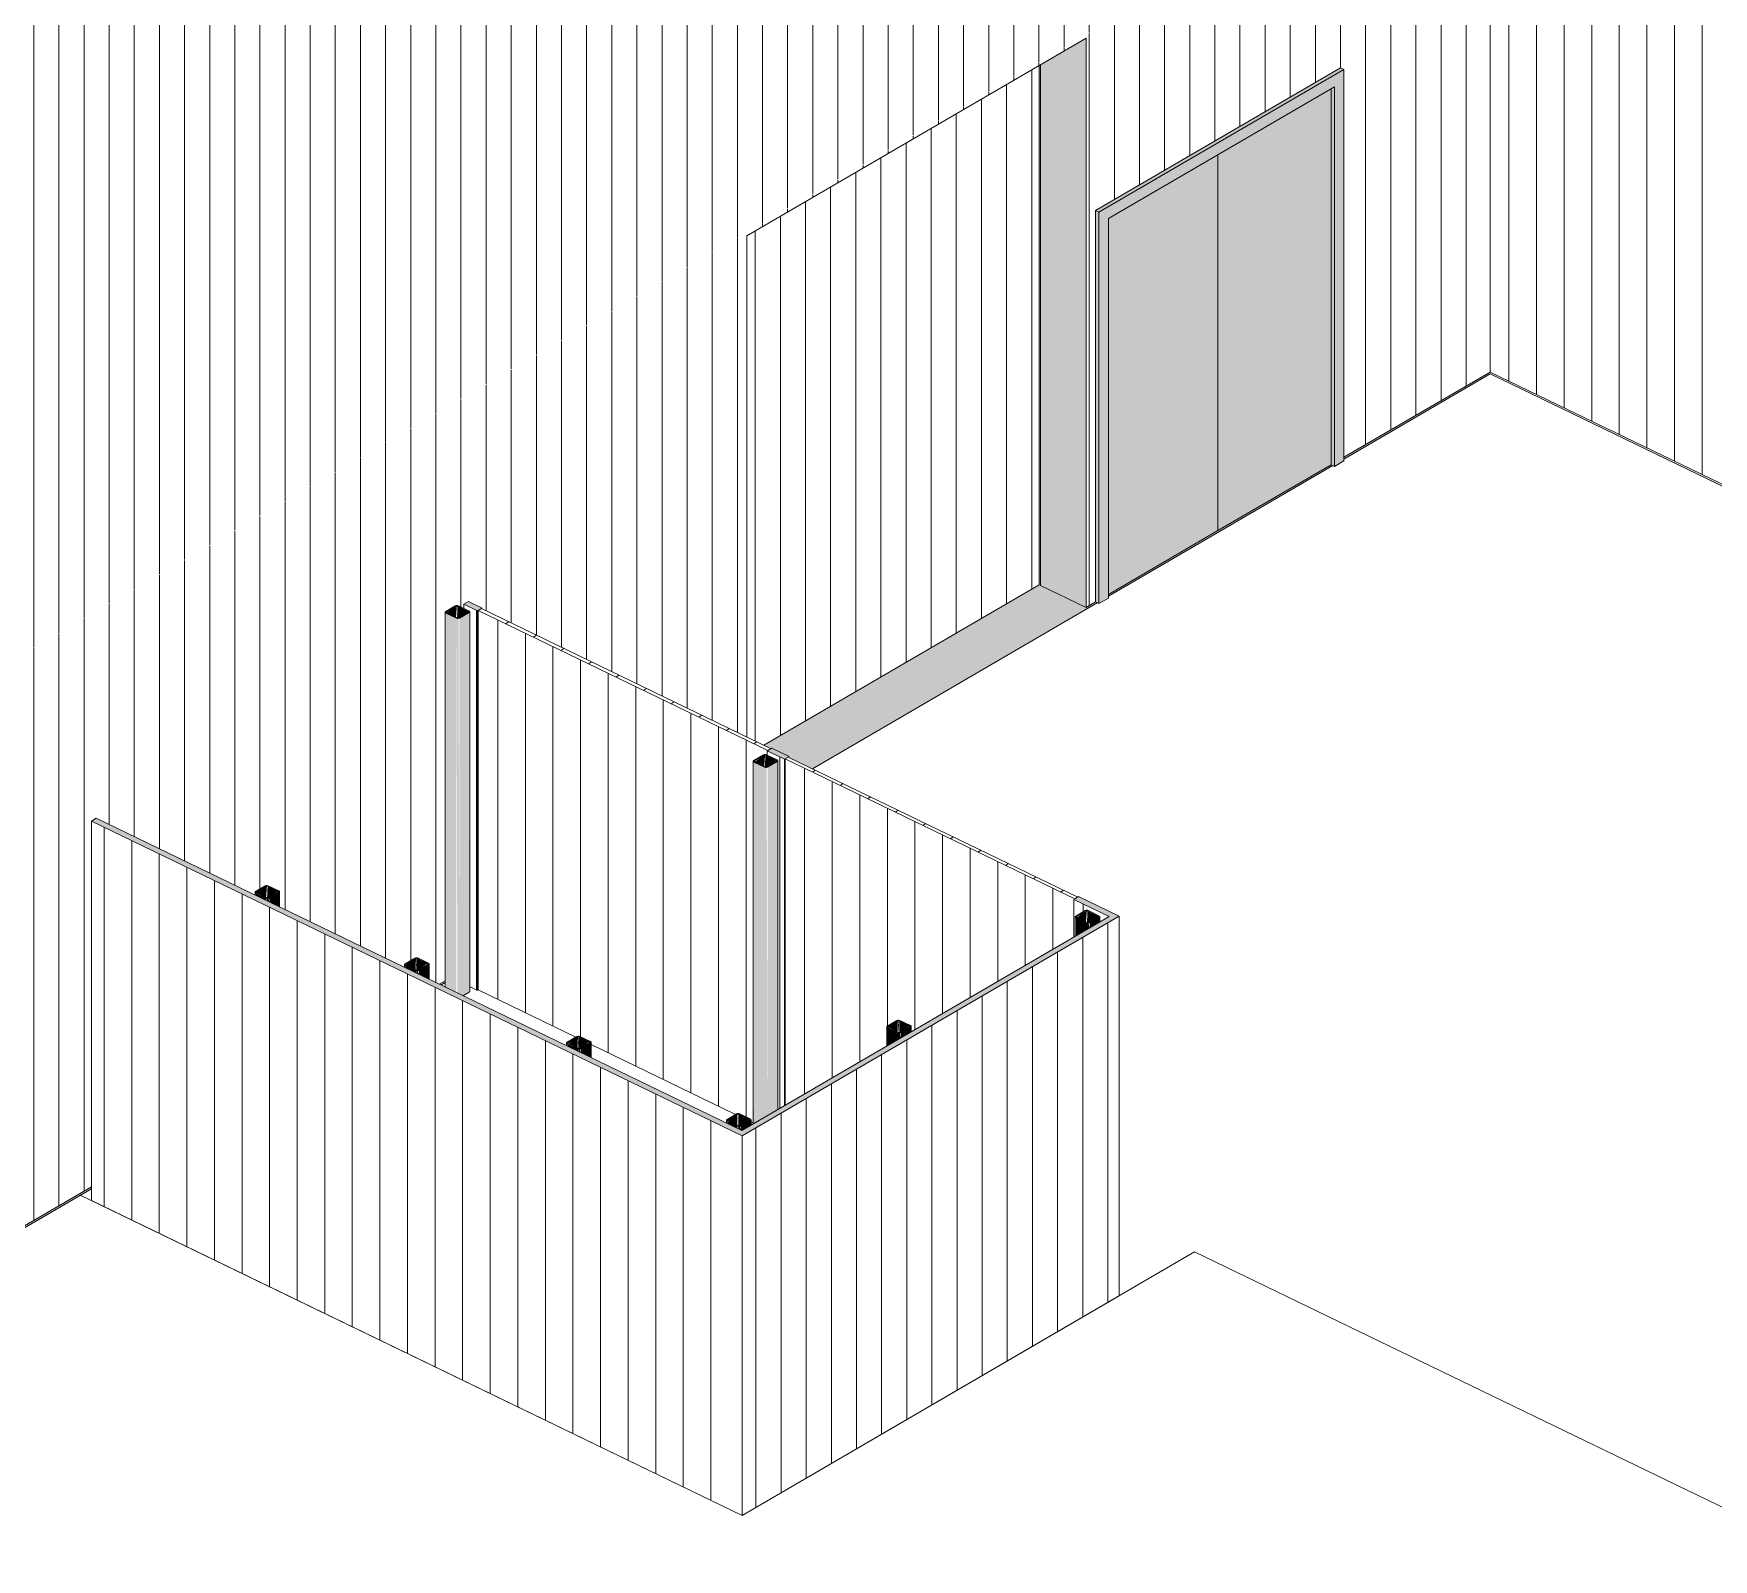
# Model space of a CAD drawing. Header units: inches. Extents: x 27328 to 52026, y -4075 to 4147.
# Drawn here: x 45633.1 to 45993.2, y -1646.2 to -1319.1 of the extents above; entities that cross this region are included whole.
import ezdxf

# ---------------------------------------------------------------- set-up
doc = ezdxf.new("R2010")
doc.units = ezdxf.units.IN
doc.header["$MEASUREMENT"] = 0
for name, color, linetype, lineweight in [('A-DOOR', 31, 'Continuous', 9), ('A-DOOR-FRAM', 31, 'Continuous', 9), ('A-WALL-PATT', 111, 'Continuous', 9), ('C-BLDG-PADS', 91, 'Continuous', 9), ('C-TOPO', 7, 'Continuous', 9), ('EOP-PR', 4, 'Continuous', 9), ('L-SITE-WALL', 31, 'Continuous', 9), ('S-COLS', 52, 'Continuous', 9)]:
    doc.layers.add(name, color=color, linetype=linetype, lineweight=lineweight)
pattern_1 = [(90, (-84912.738, -32813.308), (-5.388, -3.138), [])]

# ---------------------------------------------------------------- blocks, each defined once
blk = doc.blocks.new('Double-Flush - 72_ x 96_-983185-Axon - Looking South West')
at = {"layer": 'A-DOOR'}
for points in [[(-31023.11, -1425.62), (-30998.86, -1411.5), (-30998.86, -1330.92), (-31023.11, -1345.05), (-31023.11, -1411.86)], [(-31046.61, -1439.31), (-31023.11, -1425.62), (-31023.11, -1345.05), (-31046.61, -1358.74), (-31046.61, -1392.02)]]:
    blk.add_hatch(color=256, dxfattribs=at).paths.add_polyline_path(points, flags=0)
at = {"layer": 'A-DOOR-FRAM'}
for points in [[(-31048.63, -1357.37), (-30996.24, -1326.7), (-30996.84, -1326.42), (-31049.37, -1357.02)], [(-31048.63, -1441.28), (-31046.61, -1440.1), (-31046.61, -1358.74), (-30998.12, -1330.49), (-30998.12, -1411.86), (-30996.1, -1410.68), (-30996.24, -1326.86), (-31048.63, -1357.37), (-31048.63, -1388.77)], [(-30998.12, -1411.86), (-30998.12, -1330.49), (-30998.86, -1330.92), (-30998.86, -1411.5), (-30998.49, -1411.68)], [(-31048.63, -1441.28), (-31048.63, -1357.37), (-31049.37, -1357.02), (-31049.37, -1440.92), (-31049, -1441.1)]]:
    blk.add_hatch(color=256, dxfattribs=at).paths.add_polyline_path(points, flags=0)
at = {"layer": 'A-DOOR'}
for p, q in [((-30998.86, -1411.5), (-30998.86, -1330.92)), ((-31023.11, -1345.05), (-31023.11, -1425.62)), ((-31023.11, -1425.62), (-31023.11, -1345.05)), ((-31023.11, -1425.62), (-30998.86, -1411.5)), ((-31046.61, -1439.31), (-31023.11, -1425.62))]:
    blk.add_line(p, q, dxfattribs=at)
at = {"layer": 'A-DOOR-FRAM'}
for p, q in [((-31049.37, -1357.02), (-30996.84, -1326.42)), ((-30996.1, -1326.77), (-31048.63, -1357.37)), ((-30996.1, -1326.77), (-30996.84, -1326.42)), ((-30996.1, -1410.68), (-30996.1, -1326.77)), ((-31046.61, -1358.74), (-30998.12, -1330.49)), ((-30998.86, -1411.5), (-30998.86, -1330.92)), ((-30998.12, -1330.49), (-30998.12, -1411.86)), ((-31049.37, -1440.92), (-31049.37, -1357.02)), ((-31048.63, -1357.37), (-31049.37, -1357.02)), ((-31048.63, -1357.37), (-31048.63, -1441.28)), ((-31046.61, -1440.1), (-31046.61, -1358.74)), ((-30998.12, -1411.86), (-30998.86, -1411.5)), ((-30998.12, -1411.86), (-30996.1, -1410.68)), ((-31048.63, -1441.28), (-31046.61, -1440.1)), ((-31048.63, -1441.28), (-31049.37, -1440.92))]:
    blk.add_line(p, q, dxfattribs=at)
blk = doc.blocks.new('overhead door - one-983186-Axon - Looking South West')
at = {"layer": 'A-DOOR'}
h = blk.add_hatch(dxfattribs=at)
h.set_pattern_fill('FP_30', color=256, style=0, pattern_type=2)
h.set_pattern_definition([(90, (-82899.186, -31629.791), (-5.388, -3.138), [])])
h.paths.add_polyline_path([(-31120.5, -1471.61), (-31061.47, -1437.23), (-31061.47, -1325.92), (-31124.14, -1362.42), (-31124.14, -1469.86)], flags=0)
for p, q in [((-31061.47, -1325.92), (-31061.47, -1437.23)), ((-31061.47, -1437.23), (-31120.5, -1471.61))]:
    blk.add_line(p, q, dxfattribs=at)
blk = doc.blocks.new('dumpster door - one-1001559-Axon - Looking South West')
at = {"layer": 'A-DOOR'}
h = blk.add_hatch(dxfattribs=at)
h.set_pattern_fill('FP_38', color=256, style=0, pattern_type=2)
h.set_pattern_definition([(30.218, (-82885.882, -31660.747), (-0.4298799, -6.5539234), [])])
h.paths.add_polyline_path([(-31053.82, -1504.58), (-31053.15, -1504.19), (-31115.24, -1474.16), (-31115.91, -1474.55), (-31077.75, -1493.01)], flags=0)
h = blk.add_hatch(dxfattribs=at)
h.set_pattern_fill('FP_37', color=256, style=0, pattern_type=2)
h.set_pattern_definition([(90, (-82903.958, -31733.728), (5.913, 2.86), [])])
h.paths.add_polyline_path([(-31115.91, -1548.82), (-31094.13, -1536.13), (-31093.99, -1532.18), (-31093.91, -1531.89), (-31093.85, -1531.73), (-31091.68, -1530.68), (-31091.11, -1530.7), (-31089.12, -1531.86), (-31088.92, -1531.98), (-31088.89, -1531.95), (-31088.89, -1533.08), (-31053.99, -1512.75), (-31053.99, -1504.5), (-31115.91, -1474.65), (-31115.91, -1533.89)], flags=0)
for p, q in [((-31115.91, -1474.55), (-31115.24, -1474.16)), ((-31115.91, -1548.82), (-31115.91, -1474.55)), ((-31053.82, -1504.58), (-31115.91, -1474.55)), ((-31115.24, -1474.16), (-31053.15, -1504.19)), ((-31053.15, -1504.19), (-31053.82, -1504.58))]:
    blk.add_line(p, q, dxfattribs=at)
blk = doc.blocks.new('dumpster door - one-V148-Axon - Looking South West')
at = {"layer": 'A-DOOR'}
h = blk.add_hatch(dxfattribs=at)
h.set_pattern_fill('FP_40', color=256, style=0, pattern_type=2)
h.set_pattern_definition([(30.218, (-82951.667, -31628.932), (-0.4298799, -6.5539234), [])])
h.paths.add_polyline_path([(-31119.61, -1472.76), (-31118.94, -1472.37), (-31181.03, -1442.34), (-31181.7, -1442.74), (-31159.27, -1453.59)], flags=0)
h = blk.add_hatch(dxfattribs=at)
h.set_pattern_fill('FP_39', color=256, style=0, pattern_type=2)
h.set_pattern_definition([(90, (-82969.743, -31701.913), (5.913, 2.86), [])])
h.paths.add_polyline_path([(-31122.74, -1552.61), (-31122.6, -1475.27), (-31122.51, -1474.97), (-31122.46, -1474.82), (-31120.29, -1473.76), (-31119.78, -1473.62), (-31119.78, -1472.68), (-31181.7, -1442.84), (-31181.7, -1524.1), (-31160.67, -1534.11), (-31160.31, -1534.11), (-31159.74, -1534.13), (-31157.75, -1535.29), (-31157.55, -1535.41), (-31157.52, -1535.38), (-31157.52, -1535.79), (-31126.45, -1550.72), (-31126.03, -1550.69), (-31125.12, -1550.88), (-31123.47, -1551.86), (-31123.27, -1551.98), (-31123.24, -1551.95), (-31123.09, -1552.45)], flags=0)
for p, q in [((-31181.7, -1442.74), (-31181.03, -1442.34)), ((-31181.7, -1524.1), (-31181.7, -1442.74)), ((-31119.61, -1472.76), (-31181.7, -1442.74)), ((-31181.03, -1442.34), (-31118.94, -1472.37)), ((-31118.94, -1472.37), (-31119.61, -1472.76)), ((-31160.8, -1534.21), (-31181.7, -1524.1)), ((-31126.52, -1550.78), (-31157.52, -1535.79)), ((-31122.73, -1552.62), (-31123.24, -1552.37))]:
    blk.add_line(p, q, dxfattribs=at)
blk = doc.blocks.new('HSS-Hollow Structural Section-Column - HSS4X4X1_4-1001889-Axon - Looking South West')
at = {"layer": 'S-COLS'}
h = blk.add_hatch(color=256, dxfattribs=at)
h.paths.add_polyline_path([(-31186.39, -1444.42), (-31186.24, -1444.32), (-31188.66, -1443.32)], flags=0)
h.paths.add_polyline_path([(-31183.86, -1442.94), (-31183.7, -1442.85), (-31186.13, -1441.84)], flags=0)
for points in [[(-31186.39, -1524.65), (-31186.39, -1444.42), (-31188.66, -1443.32), (-31188.66, -1523.56)], [(-31186.45, -1444.22), (-31186.45, -1441.85), (-31188.51, -1443.23), (-31188.32, -1443.32)], [(-31186.18, -1444.47), (-31186.13, -1444.42), (-31186.23, -1441.81), (-31186.45, -1441.85), (-31186.24, -1444.46), (-31186.23, -1444.46)], [(-31186.13, -1444.47), (-31185.91, -1444.32), (-31183.86, -1442.94), (-31186.13, -1441.84), (-31186.13, -1444.47)], [(-31184.99, -1525.33), (-31183.67, -1524.56), (-31183.67, -1443.2), (-31185.74, -1444.4), (-31185.74, -1524.97)], [(-31185.74, -1524.97), (-31185.94, -1444.47), (-31186.39, -1444.42), (-31186.18, -1524.76), (-31185.74, -1524.97)], [(-31183.67, -1524.56), (-31183.56, -1524.45), (-31183.67, -1488)]]:
    blk.add_hatch(color=256, dxfattribs=at).paths.add_polyline_path(points, flags=0)
for p, q in [((-31188.81, -1443.14), (-31188.81, -1523.48)), ((-31188.69, -1442.97), (-31186.63, -1441.77)), ((-31186.39, -1444.42), (-31188.66, -1443.32)), ((-31186.45, -1441.85), (-31188.52, -1443.05)), ((-31188.51, -1443.23), (-31186.24, -1444.32)), ((-31183.86, -1442.94), (-31186.13, -1441.84)), ((-31185.97, -1441.75), (-31183.7, -1442.85)), ((-31185.91, -1444.32), (-31183.84, -1443.11)), ((-31183.67, -1443.2), (-31185.74, -1444.4)), ((-31183.79, -1442.99), (-31183.86, -1442.94)), ((-31183.55, -1524.39), (-31183.55, -1443.03)), ((-31183.67, -1524.56), (-31184.99, -1525.33))]:
    blk.add_line(p, q, dxfattribs=at)
for points in [[(-31188.66, -1443.32, 0), (-31188.79, -1443.21, 0), (-31188.8, -1443.08, 0), (-31188.69, -1442.97, 0)], [(-31188.52, -1443.05, 0), (-31188.58, -1443.11, 0), (-31188.57, -1443.17, 0), (-31188.51, -1443.23, 0)], [(-31186.63, -1441.77, 0), (-31186.42, -1441.7, 0), (-31186.18, -1441.69, 0), (-31185.97, -1441.75, 0)], [(-31186.13, -1441.84, 0), (-31186.23, -1441.81, 0), (-31186.35, -1441.81, 0), (-31186.45, -1441.85, 0)], [(-31183.84, -1443.11, 0), (-31183.79, -1443.06, 0), (-31183.78, -1443.03, 0)], [(-31183.7, -1442.85, 0), (-31183.57, -1442.95, 0), (-31183.56, -1443.08, 0), (-31183.67, -1443.2, 0)], [(-31185.74, -1444.4, 0), (-31185.94, -1444.47, 0), (-31186.18, -1444.47, 0), (-31186.39, -1444.42, 0)], [(-31186.24, -1444.32, 0), (-31186.13, -1444.35, 0), (-31186.01, -1444.35, 0), (-31185.91, -1444.32, 0)], [(-31183.55, -1524.39, 0), (-31183.56, -1524.45, 0), (-31183.67, -1524.56, 0)]]:
    blk.add_polyline3d(points, dxfattribs=at)
blk = doc.blocks.new('HSS-Hollow Structural Section-Column - HSS4X4X1_4-V149-Axon - Looking South West')
at = {"layer": 'S-COLS'}
h = blk.add_hatch(color=256, dxfattribs=at)
h.paths.add_polyline_path([(-31120.33, -1476.36), (-31120.18, -1476.27), (-31122.6, -1475.27)], flags=0)
h.paths.add_polyline_path([(-31117.79, -1474.89), (-31117.64, -1474.79), (-31120.06, -1473.79)], flags=0)
for points in [[(-31122.6, -1552.71), (-31120.33, -1551.39), (-31120.33, -1476.36), (-31122.6, -1475.27), (-31122.6, -1533.89)], [(-31120.39, -1476.17), (-31120.39, -1473.8), (-31122.44, -1475.18), (-31122.25, -1475.27)], [(-31120.12, -1476.42), (-31120.06, -1476.36), (-31120.17, -1473.76), (-31120.39, -1473.8), (-31120.18, -1476.41), (-31120.14, -1476.42)], [(-31120.33, -1551.39), (-31119.67, -1551.01), (-31119.88, -1476.42), (-31120.33, -1476.36), (-31120.33, -1533.89)], [(-31120.06, -1476.42), (-31119.85, -1476.26), (-31117.79, -1474.89), (-31120.06, -1473.79), (-31120.06, -1476.42)], [(-31119.67, -1551.01), (-31117.61, -1549.8), (-31117.61, -1475.14), (-31119.67, -1476.35), (-31119.67, -1533.89)], [(-31122.74, -1552.8), (-31122.6, -1552.71), (-31122.74, -1533.89)], [(-31117.61, -1549.8), (-31117.5, -1549.74), (-31117.61, -1533.89)]]:
    blk.add_hatch(color=256, dxfattribs=at).paths.add_polyline_path(points, flags=0)
for p, q in [((-31122.75, -1475.08), (-31122.75, -1552.8)), ((-31122.63, -1474.92), (-31120.56, -1473.71)), ((-31120.33, -1476.36), (-31122.6, -1475.27)), ((-31120.39, -1473.8), (-31122.46, -1475)), ((-31122.44, -1475.18), (-31120.18, -1476.27)), ((-31117.79, -1474.89), (-31120.06, -1473.79)), ((-31119.91, -1473.7), (-31117.64, -1474.79)), ((-31119.85, -1476.26), (-31117.78, -1475.06)), ((-31117.61, -1475.14), (-31119.67, -1476.35)), ((-31117.73, -1474.94), (-31117.79, -1474.89)), ((-31117.49, -1549.73), (-31117.49, -1474.98))]:
    blk.add_line(p, q, dxfattribs=at)
for points in [[(-31122.6, -1475.27, 0), (-31122.73, -1475.16, 0), (-31122.74, -1475.03, 0), (-31122.63, -1474.92, 0)], [(-31122.46, -1475, 0), (-31122.51, -1475.06, 0), (-31122.51, -1475.12, 0), (-31122.44, -1475.18, 0)], [(-31120.56, -1473.71, 0), (-31120.36, -1473.64, 0), (-31120.12, -1473.64, 0), (-31119.91, -1473.7, 0)], [(-31120.06, -1473.79, 0), (-31120.17, -1473.76, 0), (-31120.29, -1473.76, 0), (-31120.39, -1473.8, 0)], [(-31119.67, -1476.35, 0), (-31119.88, -1476.42, 0), (-31120.12, -1476.42, 0), (-31120.33, -1476.36, 0)], [(-31120.18, -1476.27, 0), (-31120.07, -1476.3, 0), (-31119.95, -1476.3, 0), (-31119.85, -1476.26, 0)], [(-31117.78, -1475.06, 0), (-31117.72, -1475, 0), (-31117.72, -1474.98, 0)], [(-31117.64, -1474.79, 0), (-31117.51, -1474.9, 0), (-31117.5, -1475.03, 0), (-31117.61, -1475.14, 0)]]:
    blk.add_polyline3d(points, dxfattribs=at)
blk = doc.blocks.new('HSS-Hollow Structural Section-Column - HSS4X4X1_4-V150-Axon - Looking South West')
at = {"layer": 'S-COLS'}
h = blk.add_hatch(color=256, dxfattribs=at)
h.paths.add_polyline_path([(-31195.09, -1519.91), (-31194.94, -1519.82), (-31197.36, -1518.81)], flags=0)
h.paths.add_polyline_path([(-31192.56, -1518.43), (-31192.4, -1518.34), (-31194.82, -1517.33)], flags=0)
for points in [[(-31195.09, -1520.45), (-31195.09, -1519.91), (-31197.36, -1518.81), (-31197.36, -1519.35)], [(-31195.15, -1519.71), (-31195.15, -1517.34), (-31197.2, -1518.72), (-31197.02, -1518.81)], [(-31194.88, -1519.97), (-31194.82, -1519.91), (-31194.93, -1517.3), (-31195.15, -1517.34), (-31194.94, -1519.95), (-31194.93, -1519.95)], [(-31194.82, -1519.97), (-31194.61, -1519.81), (-31192.56, -1518.43), (-31194.82, -1517.33), (-31194.82, -1519.96)], [(-31192.37, -1521.76), (-31192.37, -1518.69), (-31194.44, -1519.89), (-31194.44, -1520.76)], [(-31194.44, -1520.76), (-31194.64, -1519.96), (-31195.09, -1519.91), (-31194.88, -1520.55), (-31194.64, -1520.67)]]:
    blk.add_hatch(color=256, dxfattribs=at).paths.add_polyline_path(points, flags=0)
for p, q in [((-31197.51, -1518.63), (-31197.51, -1519.28)), ((-31197.39, -1518.46), (-31195.33, -1517.26)), ((-31195.09, -1519.91), (-31197.36, -1518.81)), ((-31195.15, -1517.34), (-31197.22, -1518.55)), ((-31197.2, -1518.72), (-31194.94, -1519.82)), ((-31192.56, -1518.43), (-31194.82, -1517.33)), ((-31194.67, -1517.24), (-31192.4, -1518.34)), ((-31194.61, -1519.81), (-31192.54, -1518.61)), ((-31192.37, -1518.69), (-31194.44, -1519.89)), ((-31192.49, -1518.48), (-31192.56, -1518.43)), ((-31192.25, -1521.82), (-31192.25, -1518.52))]:
    blk.add_line(p, q, dxfattribs=at)
for points in [[(-31197.36, -1518.81, 0), (-31197.49, -1518.7, 0), (-31197.5, -1518.58, 0), (-31197.39, -1518.46, 0)], [(-31197.22, -1518.55, 0), (-31197.28, -1518.6, 0), (-31197.27, -1518.67, 0), (-31197.2, -1518.72, 0)], [(-31195.33, -1517.26, 0), (-31195.12, -1517.19, 0), (-31194.88, -1517.18, 0), (-31194.67, -1517.24, 0)], [(-31194.82, -1517.33, 0), (-31194.93, -1517.3, 0), (-31195.05, -1517.31, 0), (-31195.15, -1517.34, 0)], [(-31194.44, -1519.89, 0), (-31194.64, -1519.96, 0), (-31194.88, -1519.97, 0), (-31195.09, -1519.91, 0)], [(-31194.94, -1519.82, 0), (-31194.83, -1519.85, 0), (-31194.71, -1519.84, 0), (-31194.61, -1519.81, 0)], [(-31192.54, -1518.61, 0), (-31192.49, -1518.55, 0), (-31192.48, -1518.52, 0)], [(-31192.4, -1518.34, 0), (-31192.27, -1518.45, 0), (-31192.26, -1518.57, 0), (-31192.37, -1518.69, 0)]]:
    blk.add_polyline3d(points, dxfattribs=at)
blk = doc.blocks.new('HSS-Hollow Structural Section-Column - HSS4X4X1_4-V151-Axon - Looking South West')
at = {"layer": 'S-COLS'}
for points in [[(-31053.72, -1512.6), (-31053.58, -1512.51), (-31053.72, -1508.52)], [(-31053.58, -1512.51), (-31051.31, -1511.19), (-31051.31, -1509.74), (-31053.58, -1508.64)], [(-31051.37, -1509.55), (-31051.37, -1507.18), (-31053.42, -1508.55), (-31053.23, -1508.64)], [(-31051.1, -1509.8), (-31051.04, -1509.74), (-31051.15, -1507.14), (-31051.37, -1507.18), (-31051.16, -1509.78), (-31051.15, -1509.79)], [(-31051.04, -1509.8), (-31050.83, -1509.64), (-31048.78, -1508.26), (-31051.04, -1507.17), (-31051.04, -1509.79)], [(-31050.65, -1510.81), (-31048.59, -1509.61), (-31048.59, -1508.52), (-31050.65, -1509.73)], [(-31048.59, -1509.61), (-31048.48, -1509.54), (-31048.59, -1508.52)], [(-31051.31, -1511.19), (-31050.65, -1510.81), (-31050.86, -1509.79), (-31051.31, -1509.74)]]:
    blk.add_hatch(color=256, dxfattribs=at).paths.add_polyline_path(points, flags=0)
h = blk.add_hatch(color=256, dxfattribs=at)
h.paths.add_polyline_path([(-31051.31, -1509.74), (-31051.16, -1509.65), (-31053.58, -1508.64)], flags=0)
h.paths.add_polyline_path([(-31048.78, -1508.26), (-31048.62, -1508.17), (-31051.04, -1507.17)], flags=0)
for p, q in [((-31053.73, -1508.46), (-31053.73, -1512.6)), ((-31053.61, -1508.3), (-31051.55, -1507.09)), ((-31051.31, -1509.74), (-31053.58, -1508.64)), ((-31051.37, -1507.18), (-31053.44, -1508.38)), ((-31053.42, -1508.55), (-31051.16, -1509.65)), ((-31048.78, -1508.26), (-31051.04, -1507.17)), ((-31050.89, -1507.08), (-31048.62, -1508.17)), ((-31050.83, -1509.64), (-31048.76, -1508.44)), ((-31048.59, -1508.52), (-31050.65, -1509.73)), ((-31048.71, -1508.32), (-31048.78, -1508.26)), ((-31048.47, -1509.57), (-31048.47, -1508.36))]:
    blk.add_line(p, q, dxfattribs=at)
for points in [[(-31053.58, -1508.64, 0), (-31053.71, -1508.54, 0), (-31053.72, -1508.41, 0), (-31053.61, -1508.3, 0)], [(-31053.44, -1508.38, 0), (-31053.49, -1508.44, 0), (-31053.49, -1508.5, 0), (-31053.42, -1508.55, 0)], [(-31051.55, -1507.09, 0), (-31051.34, -1507.02, 0), (-31051.1, -1507.02, 0), (-31050.89, -1507.08, 0)], [(-31051.04, -1507.17, 0), (-31051.15, -1507.14, 0), (-31051.27, -1507.14, 0), (-31051.37, -1507.18, 0)], [(-31048.76, -1508.44, 0), (-31048.71, -1508.38, 0), (-31048.7, -1508.36, 0)], [(-31048.62, -1508.17, 0), (-31048.49, -1508.28, 0), (-31048.48, -1508.41, 0), (-31048.59, -1508.52, 0)], [(-31050.65, -1509.73, 0), (-31050.86, -1509.79, 0), (-31051.1, -1509.8, 0), (-31051.31, -1509.74, 0)], [(-31051.16, -1509.65, 0), (-31051.05, -1509.68, 0), (-31050.93, -1509.68, 0), (-31050.83, -1509.64, 0)]]:
    blk.add_polyline3d(points, dxfattribs=at)
blk = doc.blocks.new('HSS-Hollow Structural Section-Column - HSS4X4X1_4-V152-Axon - Looking South West')
at = {"layer": 'S-COLS'}
h = blk.add_hatch(color=256, dxfattribs=at)
h.paths.add_polyline_path([(-31126.08, -1553.29), (-31125.92, -1553.19), (-31128.34, -1552.19)], flags=0)
h.paths.add_polyline_path([(-31123.54, -1551.81), (-31123.38, -1551.72), (-31125.81, -1550.71)], flags=0)
for points in [[(-31126.08, -1553.82), (-31126.23, -1553.21), (-31128.34, -1552.19), (-31128.34, -1552.73), (-31126.23, -1553.75)], [(-31126.13, -1553.09), (-31126.23, -1550.78), (-31128.19, -1552.1), (-31126.23, -1553.04)], [(-31125.86, -1553.35), (-31125.81, -1553.29), (-31125.91, -1550.68), (-31126.13, -1550.72), (-31125.92, -1553.33), (-31125.91, -1553.33)], [(-31125.81, -1553.34), (-31125.59, -1553.19), (-31123.54, -1551.81), (-31125.81, -1550.71), (-31125.81, -1553.34)], [(-31125.22, -1554.24), (-31123.35, -1553.15), (-31123.35, -1552.07), (-31125.42, -1553.27), (-31125.42, -1554.14)], [(-31123.35, -1553.15), (-31123.24, -1553.09), (-31123.35, -1552.07)], [(-31125.42, -1554.14), (-31125.62, -1553.34), (-31126.08, -1553.29), (-31125.86, -1553.93), (-31125.62, -1554.05)]]:
    blk.add_hatch(color=256, dxfattribs=at).paths.add_polyline_path(points, flags=0)
for p, q in [((-31128.49, -1552.01), (-31128.49, -1552.65)), ((-31128.37, -1551.84), (-31126.31, -1550.64)), ((-31126.08, -1553.29), (-31128.34, -1552.19)), ((-31126.13, -1550.72), (-31128.2, -1551.92)), ((-31128.19, -1552.1), (-31125.92, -1553.19)), ((-31123.54, -1551.81), (-31125.81, -1550.71)), ((-31125.65, -1550.62), (-31123.38, -1551.72)), ((-31125.59, -1553.19), (-31123.52, -1551.98)), ((-31123.35, -1552.07), (-31125.42, -1553.27)), ((-31123.47, -1551.86), (-31123.54, -1551.81)), ((-31123.23, -1553.08), (-31123.23, -1551.9))]:
    blk.add_line(p, q, dxfattribs=at)
for points in [[(-31128.34, -1552.19, 0), (-31128.47, -1552.08, 0), (-31128.48, -1551.95, 0), (-31128.37, -1551.84, 0)], [(-31128.2, -1551.92, 0), (-31128.26, -1551.98, 0), (-31128.25, -1552.04, 0), (-31128.19, -1552.1, 0)], [(-31126.31, -1550.64, 0), (-31126.1, -1550.57, 0), (-31125.86, -1550.56, 0), (-31125.65, -1550.62, 0)], [(-31125.81, -1550.71, 0), (-31125.91, -1550.68, 0), (-31126.03, -1550.69, 0), (-31126.13, -1550.72, 0)], [(-31123.52, -1551.98, 0), (-31123.47, -1551.93, 0), (-31123.46, -1551.9, 0)], [(-31123.38, -1551.72, 0), (-31123.25, -1551.82, 0), (-31123.24, -1551.95, 0), (-31123.35, -1552.07, 0)], [(-31125.42, -1553.27, 0), (-31125.62, -1553.34, 0), (-31125.86, -1553.35, 0), (-31126.08, -1553.29, 0)], [(-31125.92, -1553.19, 0), (-31125.81, -1553.22, 0), (-31125.69, -1553.22, 0), (-31125.59, -1553.19, 0)]]:
    blk.add_polyline3d(points, dxfattribs=at)
blk = doc.blocks.new('HSS-Hollow Structural Section-Column - HSS4X4X1_4-V153-Axon - Looking South West')
at = {"layer": 'S-COLS'}
for points in [[(-31091.51, -1533.34), (-31091.46, -1533.28), (-31091.56, -1530.68), (-31091.78, -1530.71), (-31091.57, -1533.32), (-31091.56, -1533.32)], [(-31094.13, -1536.13), (-31093.99, -1536.05), (-31094.13, -1533.89)], [(-31093.99, -1536.05), (-31091.73, -1534.73), (-31091.73, -1533.28), (-31093.99, -1532.18), (-31093.99, -1533.89)], [(-31091.78, -1533.08), (-31091.78, -1530.71), (-31093.84, -1532.09), (-31093.65, -1532.18)], [(-31091.73, -1534.73), (-31091.07, -1534.35), (-31091.27, -1533.33), (-31091.73, -1533.28), (-31091.73, -1533.89)], [(-31091.46, -1533.34), (-31091.24, -1533.18), (-31089.19, -1531.8), (-31091.46, -1530.7), (-31091.46, -1533.33)], [(-31091.07, -1534.35), (-31089, -1533.14), (-31089, -1532.06), (-31091.07, -1533.26), (-31091.07, -1533.89)], [(-31089, -1533.14), (-31088.89, -1533.08), (-31089, -1532.06)]]:
    blk.add_hatch(color=256, dxfattribs=at).paths.add_polyline_path(points, flags=0)
h = blk.add_hatch(color=256, dxfattribs=at)
h.paths.add_polyline_path([(-31091.73, -1533.28), (-31091.57, -1533.19), (-31093.99, -1532.18)], flags=0)
h.paths.add_polyline_path([(-31089.19, -1531.8), (-31089.03, -1531.71), (-31091.46, -1530.7)], flags=0)
for p, q in [((-31094.02, -1531.83), (-31091.96, -1530.63)), ((-31091.3, -1530.61), (-31089.03, -1531.71)), ((-31094.14, -1532), (-31094.14, -1536.14)), ((-31091.73, -1533.28), (-31093.99, -1532.18)), ((-31091.78, -1530.71), (-31093.85, -1531.92)), ((-31093.84, -1532.09), (-31091.57, -1533.19)), ((-31089.19, -1531.8), (-31091.46, -1530.7)), ((-31091.24, -1533.18), (-31089.17, -1531.98)), ((-31089, -1532.06), (-31091.07, -1533.26)), ((-31089.12, -1531.86), (-31089.19, -1531.8)), ((-31088.88, -1533.07), (-31088.88, -1531.89))]:
    blk.add_line(p, q, dxfattribs=at)
for points in [[(-31091.96, -1530.63, 0), (-31091.75, -1530.56, 0), (-31091.51, -1530.55, 0), (-31091.3, -1530.61, 0)], [(-31091.46, -1530.7, 0), (-31091.56, -1530.68, 0), (-31091.68, -1530.68, 0), (-31091.78, -1530.71, 0)], [(-31093.99, -1532.18, 0), (-31094.12, -1532.07, 0), (-31094.13, -1531.95, 0), (-31094.02, -1531.83, 0)], [(-31093.85, -1531.92, 0), (-31093.91, -1531.97, 0), (-31093.9, -1532.04, 0), (-31093.84, -1532.09, 0)], [(-31091.07, -1533.26, 0), (-31091.27, -1533.33, 0), (-31091.51, -1533.34, 0), (-31091.73, -1533.28, 0)], [(-31091.57, -1533.19, 0), (-31091.46, -1533.22, 0), (-31091.34, -1533.21, 0), (-31091.24, -1533.18, 0)], [(-31089.17, -1531.98, 0), (-31089.12, -1531.92, 0), (-31089.11, -1531.89, 0)], [(-31089.03, -1531.71, 0), (-31088.9, -1531.82, 0), (-31088.89, -1531.95, 0), (-31089, -1532.06, 0)]]:
    blk.add_polyline3d(points, dxfattribs=at)

msp = doc.modelspace()

# ---------------------------------------------------------------- hatches: boundary and pattern name
at = {"layer": 'A-WALL-PATT'}
h = msp.add_hatch(dxfattribs=at)
h.set_pattern_fill('FP_24', color=256, style=0, pattern_type=2)
h.set_pattern_definition(pattern_1)
h.paths.add_polyline_path([(43798.74, -2519.25), (45947.05, -1267.79), (45947.05, -1187.25), (45949.56, -1185.79), (45949.56, -1102.94), (43798.74, -2355.67), (43798.74, -2501.34)], flags=0)
h = msp.add_hatch(dxfattribs=at)
h.set_pattern_fill('FP_27', color=256, style=0, pattern_type=2)
h.set_pattern_definition([(90, (-82782.511, -31555.087), (-5.913, 2.86), [])])
h.paths.add_polyline_path([(46109.09, -1470.82), (46109.09, -1314.12), (45950.73, -1237.54), (45950.64, -1272.14), (45945.37, -1269.59), (45945.4, -1391.66), (46076.91, -1455.26)], flags=0)
h = msp.add_hatch(dxfattribs=at)
h.set_pattern_fill('FP_24', color=256, style=0, pattern_type=2)
h.set_pattern_definition(pattern_1)
h.paths.add_polyline_path([(43798.74, -2641.93), (43804.97, -2638.3), (43804.97, -2554.39), (43833.26, -2537.92), (43834, -2538.28), (43834, -2621.39), (45645.49, -1566.3), (45645.49, -1487.89), (45646.5, -1487.3), (45680.57, -1503.78), (45680.71, -1503.31), (45680.8, -1503.01), (45680.85, -1502.86), (45683.02, -1501.8), (45683.59, -1501.83), (45685.58, -1502.98), (45685.78, -1503.1), (45685.81, -1503.07), (45685.81, -1506.31), (45712.63, -1519.28), (45712.77, -1518.81), (45712.86, -1518.52), (45712.91, -1518.36), (45715.08, -1517.31), (45715.65, -1517.33), (45717.64, -1518.48), (45717.84, -1518.61), (45717.87, -1518.57), (45717.87, -1521.82), (45720.06, -1522.87), (45721.33, -1522.13), (45721.47, -1443.32), (45721.56, -1443.03), (45721.61, -1442.87), (45723.78, -1441.81), (45724.47, -1441.9), (45725.31, -1442.25), (45725.31, -1441.41), (45726.32, -1440.82), (45786, -1469.86), (45786, -1362.42), (45858.74, -1320.05), (45858.74, -1442.1), (45860.76, -1440.92), (45860.76, -1357.02), (45913.39, -1326.46), (45914.03, -1326.77), (45914.03, -1409.89), (45945.37, -1391.64), (45945.47, -1269.54), (45947.05, -1268.61), (45947.02, -1268), (45587.84, -1477.2), (43798.74, -2519.25), (43798.74, -2598.08)], flags=0)
h = msp.add_hatch(dxfattribs=at)
h.set_pattern_fill('FP_36', color=256, style=0, pattern_type=2)
h.set_pattern_definition([(90, (-82986.173, -31694.147), (-5.913, 2.86), [])])
h.paths.add_polyline_path([(45792.64, -1549.74), (45794.05, -1548.92), (45794.05, -1474.65), (45790.35, -1472.86), (45790.42, -1473.79), (45792.4, -1474.94), (45792.61, -1475.06), (45792.64, -1475.03), (45792.64, -1533.89)], flags=0)
h.paths.add_polyline_path([(45728.26, -1524.2), (45728.26, -1442.84), (45725.31, -1441.41), (45725.31, -1442.3), (45726.34, -1442.99), (45726.54, -1443.11), (45726.57, -1443.08), (45726.57, -1523.38)], flags=0)
h.paths.add_polyline_path([(45856.14, -1512.75), (45856.41, -1512.6), (45856.55, -1508.64), (45856.64, -1508.35), (45856.69, -1508.2), (45858.86, -1507.14), (45859.43, -1507.17), (45861.42, -1508.34), (45861.62, -1508.44), (45861.65, -1508.41), (45861.65, -1509.54), (45863.61, -1508.29), (45856.14, -1504.68), (45856.14, -1508.54)], flags=0)
h = msp.add_hatch(dxfattribs=at)
h.set_pattern_fill('FP_35', color=256, style=0, pattern_type=2)
h.set_pattern_definition([(90, (-83065.987, -31740.634), (-5.913, 2.86), [])])
h.paths.add_polyline_path([(45783.9, -1636.19), (45783.9, -1554.83), (45645.49, -1487.89), (45645.49, -1569.26), (45772.41, -1630.63)], flags=0)
h = msp.add_hatch(dxfattribs=at)
h.set_pattern_fill('FP_34', color=256, style=0, pattern_type=2)
h.set_pattern_definition([(90, (-82925.965, -31807.811), (-5.388, -3.138), [])])
h.paths.add_polyline_path([(45785.01, -1636.73), (45865.83, -1589.65), (45865.83, -1508.29), (45785.01, -1555.36), (45785.01, -1630.63)], flags=0)
at = {"layer": 'C-BLDG-PADS'}
h = msp.add_hatch(color=256, dxfattribs=at)
h.paths.add_polyline_path([(43594.78, -2761.12), (43805.34, -2638.48), (43804.97, -2638.3), (43594.75, -2760.75), (42782.69, -2367.83), (42782.69, -2367.74), (42671.89, -2314.12), (42671.89, -2313.63), (42671.04, -2314.12), (42437.23, -2200.86), (42436.8, -2201.11), (43594.75, -2761.1)], flags=0)
h.paths.add_polyline_path([(43807.73, -2637.09), (43831.61, -2623.18), (43831.24, -2623), (43807.73, -2636.69)], flags=0)
h.paths.add_polyline_path([(43834, -2621.79), (45645.49, -1566.7), (45645.49, -1566.3), (43834, -2621.39)], flags=0)
h.paths.add_polyline_path([(42382.23, -2170.25), (42382.07, -2163.26), (42374.36, -2159.69), (42373.88, -2159.79), (42371.07, -2161.43), (42370.75, -2161.27), (42370.75, -2152.6), (42368.18, -2154.1), (42368.18, -2155.46), (42367.5, -2155.85), (42367.5, -2157.55), (42362.28, -2160.59), (42382.07, -2170.17)], flags=0)
h.paths.add_polyline_path([(42356.22, -2162.14), (42356.22, -2161.63), (42355.26, -2161.68)], flags=0)
h.paths.add_polyline_path([(45720.43, -1523.05), (45721.33, -1522.53), (45721.33, -1522.13), (45720.06, -1522.87)], flags=0)
h.paths.add_polyline_path([(45800.07, -1476.66), (45861.13, -1441.1), (45860.76, -1440.92), (45858.74, -1442.1), (45848.94, -1437.36), (45848.94, -1325.76), (45848.67, -1325.99), (45848.67, -1437.23), (45789.63, -1471.61), (45795.7, -1474.55)], flags=0)
h.paths.add_polyline_path([(46117.44, -1475.21), (46612.99, -1186.58), (46611.61, -1185.92), (46611.56, -1187.03), (46343.3, -1343.27), (46342.93, -1343.19), (46341.02, -1344.21), (46341.02, -1342.68), (46339.32, -1343.9), (46339.6, -1343.8), (46340.58, -1343.33), (46340.53, -1344.59), (46280.25, -1379.6), (46278.77, -1378.88), (46278.98, -1376.86), (46339.01, -1341.9), (46339.01, -1341.2), (46334.98, -1339.25), (46334.98, -1307.16), (46278.13, -1340.27), (46278.13, -1381.23), (46117.41, -1474.84), (45945.18, -1391.75), (45914.03, -1409.89), (45914.03, -1410.29), (45945.4, -1392.02), (46117.41, -1475.2)], flags=0)
h.paths.add_polyline_path([(45863.52, -1439.71), (45911.64, -1411.68), (45911.27, -1411.5), (45863.52, -1439.31)], flags=0)
h.paths.add_polyline_path([(46278.13, -1331.89), (46334.98, -1298.78), (46334.98, -1264.27), (46278.13, -1297.38), (46278.13, -1313.7)], flags=0)
h.paths.add_polyline_path([(45607.51, -1292.15), (45609.4, -1291.05), (45603.21, -1285.92), (45603.21, -1288.75), (45607.35, -1292.03)], flags=0)
h.paths.add_polyline_path([(46278.13, -1289), (46334.98, -1255.89), (46334.98, -1219.93), (46278.13, -1249.44)], flags=0)
h.paths.add_polyline_path([(45601.29, -1287.33), (45601.29, -1284.5), (45584.1, -1272.68), (45583.63, -1272.95), (45583.63, -1275.21), (45587.84, -1277.9), (45598.59, -1285.36)], flags=0)
h.paths.add_polyline_path([(45623.86, -1282.63), (45624.76, -1282.1), (45620.46, -1277.99), (45620.46, -1279.46), (45623.61, -1282.4)], flags=0)
h.paths.add_polyline_path([(45626, -1281.38), (45626.33, -1281.19), (45620.46, -1275.5), (45620.61, -1276.21), (45625.99, -1281.36)], flags=0)
h.paths.add_polyline_path([(45628.74, -1279.78), (45668.63, -1256.55), (45637.58, -1241.53), (45606.27, -1259.76), (45613.64, -1265.73), (45619.67, -1271.03), (45626.94, -1277.95), (45628.74, -1279.77)], flags=0)
h.paths.add_polyline_path([(45618.48, -1277.61), (45618.48, -1276.14), (45613.15, -1271.46), (45605.74, -1265.38), (45603.21, -1263.38), (45603.33, -1265.07), (45614.78, -1274.39), (45618.17, -1277.32)], flags=0)
h.paths.add_polyline_path([(45618.48, -1274.22), (45618.27, -1273.37), (45612.75, -1268.51), (45604.53, -1261.79), (45603.79, -1261.21), (45603.33, -1261.68), (45614.75, -1270.97), (45618.26, -1274.01)], flags=0)
h.paths.add_polyline_path([(45601.29, -1263.57), (45601.29, -1262.67), (45600.6, -1263.07)], flags=0)
at = {"layer": 'L-SITE-WALL'}
for points in [[(45858.74, -1442.1), (45858.74, -1320.05), (45848.94, -1325.83), (45848.94, -1437.36)], [(45783.9, -1554.83), (45784.91, -1554.24), (45646.5, -1487.3), (45645.49, -1487.89), (45750.87, -1538.85)], [(45728.26, -1524.2), (45728.43, -1524.1), (45728.26, -1487.89)], [(45785.01, -1555.36), (45865.83, -1508.29), (45864.73, -1507.75), (45783.9, -1554.83)], [(45794.05, -1548.92), (45794.22, -1548.82), (45794.05, -1533.89)]]:
    msp.add_hatch(color=256, dxfattribs=at).paths.add_polyline_path(points, flags=0)
h = msp.add_hatch(color=256, dxfattribs=at)
h.paths.add_polyline_path([(45863.72, -1508.34), (45864.73, -1507.75), (45857.15, -1504.09), (45856.14, -1504.68)], flags=0)
h.paths.add_polyline_path([(45794.05, -1474.65), (45795.06, -1474.06), (45791.36, -1472.27), (45790.35, -1472.86)], flags=0)
h.paths.add_polyline_path([(45728.26, -1442.84), (45729.27, -1442.25), (45726.32, -1440.82), (45725.31, -1441.41)], flags=0)

# ---------------------------------------------------------------- linework, layer by layer
at = {"layer": 'C-BLDG-PADS'}
for p, q in [((45914.02, -1410.29), (45945.4, -1392.02)), ((45945.4, -1392.02), (46117.44, -1475.21)), ((45863.52, -1439.71), (45911.64, -1411.68)), ((45800.07, -1476.66), (45861.13, -1441.1)), ((45720.43, -1523.05), (45721.34, -1522.52)), ((43833.99, -2621.79), (45645.49, -1566.7))]:
    msp.add_line(p, q, dxfattribs=at)
at = {"layer": 'C-TOPO'}
for p, q in [((45914.02, -1410.29), (45945.4, -1392.02)), ((46117.44, -1475.21), (45945.4, -1392.02)), ((45863.52, -1439.71), (45911.64, -1411.68)), ((45800.07, -1476.66), (45861.13, -1441.1)), ((45720.43, -1523.05), (45721.34, -1522.52)), ((43833.99, -2621.79), (45645.49, -1566.7))]:
    msp.add_line(p, q, dxfattribs=at)
at = {"layer": 'EOP-PR'}
for p, q in [((45785.01, -1636.73), (45643.09, -1568.09)), ((45882, -1580.24), (45785.01, -1636.73)), ((46627.23, -1940.64), (45882, -1580.24))]:
    msp.add_line(p, q, dxfattribs=at)
at = {"layer": 'L-SITE-WALL'}
for p, q in [((45945.37, -1269.59), (45945.37, -1391.64)), ((45786, -1362.42), (45858.74, -1320.05)), ((45858.74, -1320.05), (45858.74, -1442.1)), ((45848.94, -1437.36), (45848.94, -1325.76)), ((45911.27, -1330.92), (45911.27, -1411.5)), ((45786, -1469.86), (45786, -1362.42)), ((45914.01, -1409.9), (45945.37, -1391.64)), ((45945.37, -1391.64), (46117.41, -1474.84)), ((45858.74, -1442.1), (45848.94, -1437.36)), ((45726.32, -1440.82), (45725.31, -1441.41)), ((45725.31, -1441.41), (45725.31, -1442.3)), ((45728.26, -1442.84), (45725.31, -1441.41)), ((45726.32, -1440.82), (45729.27, -1442.25)), ((45728.26, -1442.84), (45729.27, -1442.25)), ((45728.26, -1524.2), (45728.26, -1442.84)), ((45858.74, -1442.1), (45860.76, -1440.92)), ((45794.05, -1474.65), (45790.35, -1472.86)), ((45790.35, -1472.86), (45790.35, -1473.77)), ((45791.36, -1472.27), (45790.52, -1472.76)), ((45791.36, -1472.27), (45795.06, -1474.06)), ((45794.05, -1474.65), (45795.06, -1474.06)), ((45794.05, -1548.92), (45794.05, -1474.65)), ((45646.5, -1487.3), (45645.49, -1487.89)), ((45646.5, -1487.3), (45784.91, -1554.24)), ((45785.01, -1555.36), (45645.49, -1487.89)), ((45645.49, -1487.89), (45645.49, -1569.26)), ((45863.72, -1508.34), (45856.14, -1504.68)), ((45856.14, -1504.68), (45856.14, -1512.75)), ((45857.15, -1504.09), (45856.31, -1504.58)), ((45857.15, -1504.09), (45865.83, -1508.29)), ((45784.91, -1554.24), (45863.72, -1508.34)), ((45865.83, -1508.29), (45785.01, -1555.36)), ((45865.83, -1589.65), (45865.83, -1508.29)), ((45720.06, -1522.87), (45721.34, -1522.13)), ((45726.57, -1523.38), (45728.26, -1524.2)), ((45785.01, -1555.36), (45785.01, -1636.73)), ((43833.98, -2621.41), (45645.49, -1566.3)), ((45645.49, -1569.26), (45785.01, -1636.73)), ((45785.01, -1636.73), (45865.83, -1589.65))]:
    msp.add_line(p, q, dxfattribs=at)

# ---------------------------------------------------------------- block references
at = {"layer": 'A-DOOR'}
for name in ['overhead door - one-983186-Axon - Looking South West', 'Double-Flush - 72_ x 96_-983185-Axon - Looking South West', 'dumpster door - one-V148-Axon - Looking South West', 'dumpster door - one-1001559-Axon - Looking South West']:
    msp.add_blockref(name, (76910.13, 0), dxfattribs=at)
at = {"layer": 'S-COLS'}
for name, p in [('HSS-Hollow Structural Section-Column - HSS4X4X1_4-1001889-Axon - Looking South West', (76910.13, 0)), ('HSS-Hollow Structural Section-Column - HSS4X4X1_4-V149-Axon - Looking South West', (76910.13, 0)), ('HSS-Hollow Structural Section-Column - HSS4X4X1_4-V150-Axon - Looking South West', (76878.07, 15.5)), ('HSS-Hollow Structural Section-Column - HSS4X4X1_4-V151-Axon - Looking South West', (76910.13, 0)), ('HSS-Hollow Structural Section-Column - HSS4X4X1_4-V150-Axon - Looking South West', (76910.13, 0)), ('HSS-Hollow Structural Section-Column - HSS4X4X1_4-V153-Axon - Looking South West', (76910.13, 0)), ('HSS-Hollow Structural Section-Column - HSS4X4X1_4-V150-Axon - Looking South West', (76944.87, -16.8)), ('HSS-Hollow Structural Section-Column - HSS4X4X1_4-V152-Axon - Looking South West', (76910.13, 0))]:
    msp.add_blockref(name, p, dxfattribs=at)

doc.saveas('drawing.dxf')
